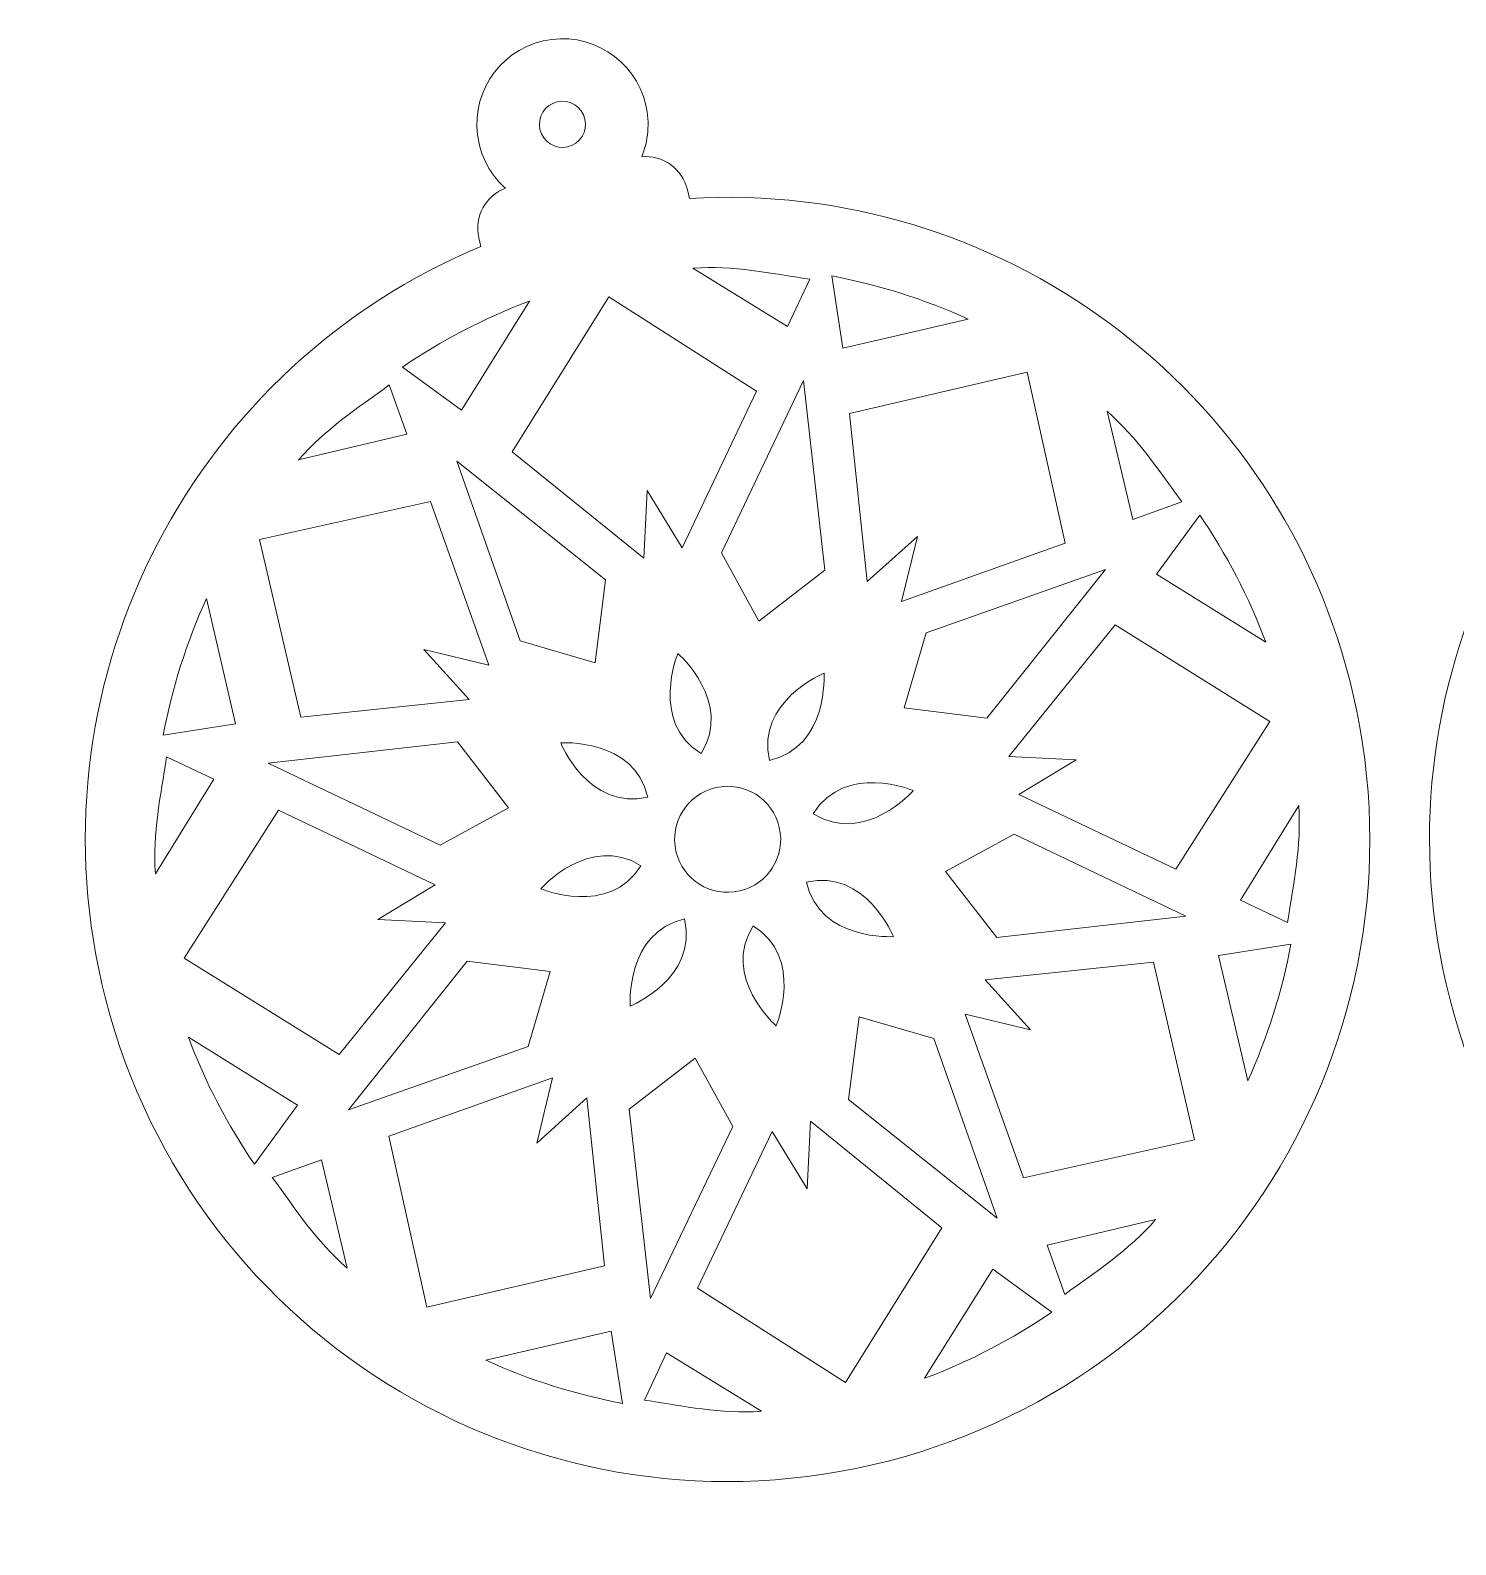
# Model space of a CAD drawing. Header units: millimetres. Extents: x -519 to -76, y -665 to -462.
# Drawn here: x -518.8 to -426.2, y -665 to -566.6 of the extents above; entities that cross this region are included whole.
import ezdxf

# ---------------------------------------------------------------- set-up
doc = ezdxf.new("R2010")
doc.units = ezdxf.units.MM
doc.header["$MEASUREMENT"] = 0
doc.layers.add('layer 1', color=7, linetype='Continuous')

msp = doc.modelspace()

# ---------------------------------------------------------------- linework, layer by layer
at = {"layer": 'layer 1', "color": 1, "lineweight": 9}
for points, knots in [([(-475.9647, -577.5277), (-455.988, -576.3148), (-437.4722, -589.6522), (-432.8205, -609.8008), (-427.6355, -632.2592), (-441.6382, -654.6685), (-464.0966, -659.8535), (-486.5552, -665.0384), (-508.9642, -651.0355), (-514.1491, -628.577), (-518.8008, -608.4285), (-508.0057, -588.3242), (-489.5194, -580.6572), (-489.5194, -580.6572), (-489.6506, -580.0893), (-489.6506, -580.0893), (-489.9664, -578.7212), (-489.2024, -577.3443), (-487.9226, -576.8606), (-488.7519, -576.1212), (-489.3682, -575.127), (-489.6372, -573.9621), (-490.3285, -570.9676), (-488.4616, -567.9798), (-485.4669, -567.2884), (-482.4725, -566.5971), (-479.4847, -568.4641), (-478.7933, -571.4587), (-478.5244, -572.6235), (-478.6426, -573.7873), (-479.0638, -574.8154), (-477.7016, -574.689), (-476.4116, -575.5919), (-476.0958, -576.9599), (-476.0958, -576.9599), (-475.9647, -577.5277), (-475.9647, -577.5277)], [0, 0, 0, 0, 0.0833333, 0.0833333, 0.0833333, 0.1666667, 0.1666667, 0.1666667, 0.25, 0.25, 0.25, 0.3333333, 0.3333333, 0.3333333, 0.4166667, 0.4166667, 0.4166667, 0.5, 0.5, 0.5, 0.5833333, 0.5833333, 0.5833333, 0.6666667, 0.6666667, 0.6666667, 0.75, 0.75, 0.75, 0.8333333, 0.8333333, 0.8333333, 0.9166667, 0.9166667, 0.9166667, 1, 1, 1, 1]), ([(-388.6012, -577.5277), (-368.6248, -576.3149), (-350.1087, -589.6522), (-345.457, -609.8007), (-340.272, -632.2591), (-354.2751, -654.6685), (-376.7335, -659.8534), (-399.1919, -665.0383), (-421.6012, -651.0354), (-426.7861, -628.577), (-431.4377, -608.4287), (-420.6426, -588.3243), (-402.1559, -580.6572), (-402.1559, -580.6572), (-402.287, -580.0894), (-402.287, -580.0894), (-402.603, -578.7212), (-401.8389, -577.3444), (-400.5591, -576.8607), (-401.3883, -576.1213), (-402.005, -575.1271), (-402.2739, -573.9623), (-402.9653, -570.9677), (-401.098, -567.9798), (-398.1038, -567.2885), (-395.1092, -566.5972), (-392.1213, -568.4642), (-391.4298, -571.4587), (-391.161, -572.6236), (-391.2793, -573.7874), (-391.7006, -574.8155), (-390.3381, -574.6891), (-389.0481, -575.592), (-388.7323, -576.96), (-388.7323, -576.96), (-388.6012, -577.5277), (-388.6012, -577.5277)], [0, 0, 0, 0, 0.0833333, 0.0833333, 0.0833333, 0.1666667, 0.1666667, 0.1666667, 0.25, 0.25, 0.25, 0.3333333, 0.3333333, 0.3333333, 0.4166667, 0.4166667, 0.4166667, 0.5, 0.5, 0.5, 0.5833333, 0.5833333, 0.5833333, 0.6666667, 0.6666667, 0.6666667, 0.75, 0.75, 0.75, 0.8333333, 0.8333333, 0.8333333, 0.9166667, 0.9166667, 0.9166667, 1, 1, 1, 1]), ([(-484.5525, -571.2488), (-483.7455, -571.0625), (-482.9401, -571.5658), (-482.7539, -572.373), (-482.5675, -573.1802), (-483.0706, -573.9856), (-483.8777, -574.1719), (-484.6851, -574.3583), (-485.4904, -573.855), (-485.6767, -573.0478), (-485.863, -572.2406), (-485.3599, -571.4352), (-484.5525, -571.2488)], [0, 0, 0, 0, 0.25, 0.25, 0.25, 0.5, 0.5, 0.5, 0.75, 0.75, 0.75, 1, 1, 1, 1]), ([(-468.1404, -582.7856), (-468.1404, -582.7856), (-469.5881, -585.8514), (-469.5881, -585.8514), (-469.5881, -585.8514), (-475.7441, -582.0533), (-475.7441, -582.0533), (-473.0459, -581.8842), (-470.7404, -582.3824), (-468.1404, -582.7856)], [0, 0, 0, 0, 0.3333333, 0.3333333, 0.3333333, 0.6666667, 0.6666667, 0.6666667, 1, 1, 1, 1]), ([(-465.9894, -587.2648), (-465.9894, -587.2648), (-457.8398, -585.3757), (-457.8398, -585.3757), (-460.6529, -584.0778), (-463.7644, -583.1214), (-466.7144, -582.5684), (-466.7144, -582.5684), (-465.9894, -587.2648), (-465.9894, -587.2648)], [0, 0, 0, 0, 0.3333333, 0.3333333, 0.3333333, 0.6666667, 0.6666667, 0.6666667, 1, 1, 1, 1]), ([(-490.7825, -591.2997), (-490.7825, -591.2997), (-486.3554, -584.2009), (-486.3554, -584.2009), (-489.2623, -585.2725), (-492.1387, -586.7959), (-494.6162, -588.4914), (-494.6162, -588.4914), (-490.7825, -591.2997), (-490.7825, -591.2997)], [0, 0, 0, 0, 0.3333333, 0.3333333, 0.3333333, 0.6666667, 0.6666667, 0.6666667, 1, 1, 1, 1]), ([(-476.4456, -600.2469), (-476.4456, -600.2469), (-471.5998, -590.0485), (-471.5998, -590.0485), (-471.5998, -590.0485), (-481.2086, -583.9269), (-481.2086, -583.9269), (-481.2086, -583.9269), (-487.4779, -593.988), (-487.4779, -593.988), (-487.4779, -593.988), (-478.931, -600.9049), (-478.931, -600.9049), (-478.931, -600.9049), (-478.711, -596.5201), (-478.711, -596.5201), (-478.711, -596.5201), (-476.4456, -600.2469), (-476.4456, -600.2469)], [0, 0, 0, 0, 0.1666667, 0.1666667, 0.1666667, 0.3333333, 0.3333333, 0.3333333, 0.5, 0.5, 0.5, 0.6666667, 0.6666667, 0.6666667, 0.8333333, 0.8333333, 0.8333333, 1, 1, 1, 1]), ([(-495.4709, -589.653), (-495.4709, -589.653), (-494.3266, -592.8446), (-494.3266, -592.8446), (-494.3266, -592.8446), (-501.3653, -594.5114), (-501.3653, -594.5114), (-499.5771, -592.4845), (-497.5941, -591.206), (-495.4709, -589.653)], [0, 0, 0, 0, 0.3333333, 0.3333333, 0.3333333, 0.6666667, 0.6666667, 0.6666667, 1, 1, 1, 1]), ([(-471.4455, -605.0096), (-471.4455, -605.0096), (-473.8813, -600.5595), (-473.8813, -600.5595), (-473.8813, -600.5595), (-468.5555, -589.3534), (-468.5555, -589.3534), (-468.5555, -589.3534), (-467.1585, -601.684), (-467.1585, -601.684), (-467.1585, -601.684), (-471.4455, -605.0096), (-471.4455, -605.0096)], [0, 0, 0, 0, 0.25, 0.25, 0.25, 0.5, 0.5, 0.5, 0.75, 0.75, 0.75, 1, 1, 1, 1]), ([(-462.1783, -603.7295), (-462.1783, -603.7295), (-451.5405, -599.9446), (-451.5405, -599.9446), (-451.5405, -599.9446), (-454.0066, -588.8215), (-454.0066, -588.8215), (-454.0066, -588.8215), (-465.5545, -591.5023), (-465.5545, -591.5023), (-465.5545, -591.5023), (-464.4015, -602.4373), (-464.4015, -602.4373), (-464.4015, -602.4373), (-461.1453, -599.4923), (-461.1453, -599.4923), (-461.1453, -599.4923), (-462.1783, -603.7295), (-462.1783, -603.7295)], [0, 0, 0, 0, 0.1666667, 0.1666667, 0.1666667, 0.3333333, 0.3333333, 0.3333333, 0.5, 0.5, 0.5, 0.6666667, 0.6666667, 0.6666667, 0.8333333, 0.8333333, 0.8333333, 1, 1, 1, 1]), ([(-443.9589, -597.2547), (-443.9589, -597.2547), (-447.1504, -598.3989), (-447.1504, -598.3989), (-447.1504, -598.3989), (-448.8177, -591.3604), (-448.8177, -591.3604), (-446.7905, -593.1484), (-445.5123, -595.1315), (-443.9589, -597.2547)], [0, 0, 0, 0, 0.3333333, 0.3333333, 0.3333333, 0.6666667, 0.6666667, 0.6666667, 1, 1, 1, 1]), ([(-482.0931, -607.7047), (-482.0931, -607.7047), (-486.9618, -606.28), (-486.9618, -606.28), (-486.9618, -606.28), (-491.0784, -594.6072), (-491.0784, -594.6072), (-491.0784, -594.6072), (-481.4127, -602.3218), (-481.4127, -602.3218), (-481.4127, -602.3218), (-482.0931, -607.7047), (-482.0931, -607.7047)], [0, 0, 0, 0, 0.25, 0.25, 0.25, 0.5, 0.5, 0.5, 0.75, 0.75, 0.75, 1, 1, 1, 1]), ([(-488.9962, -607.8725), (-488.9962, -607.8725), (-492.781, -597.2343), (-492.781, -597.2343), (-492.781, -597.2343), (-503.9041, -599.7006), (-503.9041, -599.7006), (-503.9041, -599.7006), (-501.2233, -611.2479), (-501.2233, -611.2479), (-501.2233, -611.2479), (-490.2886, -610.0951), (-490.2886, -610.0951), (-490.2886, -610.0951), (-493.2333, -606.8395), (-493.2333, -606.8395), (-493.2333, -606.8395), (-488.9962, -607.8725), (-488.9962, -607.8725)], [0, 0, 0, 0, 0.1666667, 0.1666667, 0.1666667, 0.3333333, 0.3333333, 0.3333333, 0.5, 0.5, 0.5, 0.6666667, 0.6666667, 0.6666667, 0.8333333, 0.8333333, 0.8333333, 1, 1, 1, 1]), ([(-445.6054, -601.9435), (-445.6054, -601.9435), (-438.5067, -606.3703), (-438.5067, -606.3703), (-439.5783, -603.4639), (-441.1022, -600.5869), (-442.7972, -598.1095), (-442.7972, -598.1095), (-445.6054, -601.9435), (-445.6054, -601.9435)], [0, 0, 0, 0, 0.3333333, 0.3333333, 0.3333333, 0.6666667, 0.6666667, 0.6666667, 1, 1, 1, 1]), ([(-462.0112, -610.6326), (-462.0112, -610.6326), (-460.5864, -605.7638), (-460.5864, -605.7638), (-460.5864, -605.7638), (-448.9132, -601.6475), (-448.9132, -601.6475), (-448.9132, -601.6475), (-456.6283, -611.3129), (-456.6283, -611.3129), (-456.6283, -611.3129), (-462.0112, -610.6326), (-462.0112, -610.6326)], [0, 0, 0, 0, 0.25, 0.25, 0.25, 0.5, 0.5, 0.5, 0.75, 0.75, 0.75, 1, 1, 1, 1]), ([(-505.4608, -611.6835), (-505.4608, -611.6835), (-507.3495, -603.5333), (-507.3495, -603.5333), (-508.6478, -606.3465), (-509.6042, -609.4579), (-510.1572, -612.4083), (-510.1572, -612.4083), (-505.4608, -611.6835), (-505.4608, -611.6835)], [0, 0, 0, 0, 0.3333333, 0.3333333, 0.3333333, 0.6666667, 0.6666667, 0.6666667, 1, 1, 1, 1]), ([(-454.5533, -616.2801), (-454.5533, -616.2801), (-444.3546, -621.1263), (-444.3546, -621.1263), (-444.3546, -621.1263), (-438.2332, -611.5172), (-438.2332, -611.5172), (-438.2332, -611.5172), (-448.294, -605.2476), (-448.294, -605.2476), (-448.294, -605.2476), (-455.2113, -613.7947), (-455.2113, -613.7947), (-455.2113, -613.7947), (-450.8262, -614.0147), (-450.8262, -614.0147), (-450.8262, -614.0147), (-454.5533, -616.2801), (-454.5533, -616.2801)], [0, 0, 0, 0, 0.1666667, 0.1666667, 0.1666667, 0.3333333, 0.3333333, 0.3333333, 0.5, 0.5, 0.5, 0.6666667, 0.6666667, 0.6666667, 0.8333333, 0.8333333, 0.8333333, 1, 1, 1, 1]), ([(-475.2062, -613.6148), (-478.5647, -611.5163), (-476.7082, -607.1087), (-476.7082, -607.1087), (-476.7082, -607.1087), (-473.1081, -610.2565), (-475.2062, -613.6148)], [0, 0, 0, 0, 0.5, 0.5, 0.5, 1, 1, 1, 1]), ([(-470.7551, -614.0581), (-471.6459, -610.1997), (-467.2169, -608.3957), (-467.2169, -608.3957), (-467.2169, -608.3957), (-466.897, -613.1673), (-470.7551, -614.0581)], [0, 0, 0, 0, 0.5, 0.5, 0.5, 1, 1, 1, 1]), ([(-487.7159, -617.1395), (-487.7159, -617.1395), (-492.1664, -619.575), (-492.1664, -619.575), (-492.1664, -619.575), (-503.3313, -614.2313), (-503.3313, -614.2313), (-503.3313, -614.2313), (-491.0416, -612.8521), (-491.0416, -612.8521), (-491.0416, -612.8521), (-487.7159, -617.1395), (-487.7159, -617.1395)], [0, 0, 0, 0, 0.25, 0.25, 0.25, 0.5, 0.5, 0.5, 0.75, 0.75, 0.75, 1, 1, 1, 1]), ([(-478.6675, -616.449), (-482.5258, -617.3398), (-484.3299, -612.9104), (-484.3299, -612.9104), (-484.3299, -612.9104), (-479.5583, -612.5904), (-478.6675, -616.449)], [0, 0, 0, 0, 0.5, 0.5, 0.5, 1, 1, 1, 1]), ([(-509.9405, -613.8344), (-509.9405, -613.8344), (-506.8744, -615.282), (-506.8744, -615.282), (-506.8744, -615.282), (-510.6729, -621.4376), (-510.6729, -621.4376), (-510.8414, -618.7399), (-510.3437, -616.434), (-509.9405, -613.8344)], [0, 0, 0, 0, 0.3333333, 0.3333333, 0.3333333, 0.6666667, 0.6666667, 0.6666667, 1, 1, 1, 1]), ([(-467.9212, -617.5194), (-465.8228, -614.1608), (-461.4151, -616.0173), (-461.4151, -616.0173), (-461.4151, -616.0173), (-464.5629, -619.6176), (-467.9212, -617.5194)], [0, 0, 0, 0, 0.5, 0.5, 0.5, 1, 1, 1, 1]), ([(-476.8363, -619.9598), (-477.2645, -618.1051), (-476.1081, -616.2546), (-474.2538, -615.8265), (-472.3992, -615.3983), (-470.5485, -616.5545), (-470.1203, -618.4093), (-469.6922, -620.2637), (-470.8486, -622.1143), (-472.7034, -622.5424), (-474.5575, -622.9706), (-476.4081, -621.8142), (-476.8363, -619.9598)], [0, 0, 0, 0, 0.25, 0.25, 0.25, 0.5, 0.5, 0.5, 0.75, 0.75, 0.75, 1, 1, 1, 1]), ([(-437.0914, -624.5852), (-437.0914, -624.5852), (-440.1576, -623.1375), (-440.1576, -623.1375), (-440.1576, -623.1375), (-436.359, -616.982), (-436.359, -616.982), (-436.1901, -619.6796), (-436.6884, -621.9855), (-437.0914, -624.5852)], [0, 0, 0, 0, 0.3333333, 0.3333333, 0.3333333, 0.6666667, 0.6666667, 0.6666667, 1, 1, 1, 1]), ([(-492.479, -622.1391), (-492.479, -622.1391), (-502.6776, -617.2934), (-502.6776, -617.2934), (-502.6776, -617.2934), (-508.799, -626.902), (-508.799, -626.902), (-508.799, -626.902), (-498.7376, -633.1721), (-498.7376, -633.1721), (-498.7376, -633.1721), (-491.8209, -624.6246), (-491.8209, -624.6246), (-491.8209, -624.6246), (-496.2055, -624.4049), (-496.2055, -624.4049), (-496.2055, -624.4049), (-492.479, -622.1391), (-492.479, -622.1391)], [0, 0, 0, 0, 0.1666667, 0.1666667, 0.1666667, 0.3333333, 0.3333333, 0.3333333, 0.5, 0.5, 0.5, 0.6666667, 0.6666667, 0.6666667, 0.8333333, 0.8333333, 0.8333333, 1, 1, 1, 1]), ([(-479.1107, -620.9002), (-481.2094, -624.2583), (-485.617, -622.4023), (-485.617, -622.4023), (-485.617, -622.4023), (-482.4692, -618.8016), (-479.1107, -620.9002)], [0, 0, 0, 0, 0.5, 0.5, 0.5, 1, 1, 1, 1]), ([(-459.3156, -621.2801), (-459.3156, -621.2801), (-454.8654, -618.8444), (-454.8654, -618.8444), (-454.8654, -618.8444), (-443.7007, -624.1883), (-443.7007, -624.1883), (-443.7007, -624.1883), (-455.9907, -625.5672), (-455.9907, -625.5672), (-455.9907, -625.5672), (-459.3156, -621.2801), (-459.3156, -621.2801)], [0, 0, 0, 0, 0.25, 0.25, 0.25, 0.5, 0.5, 0.5, 0.75, 0.75, 0.75, 1, 1, 1, 1]), ([(-468.3645, -621.9705), (-464.5058, -621.0796), (-462.702, -625.509), (-462.702, -625.509), (-462.702, -625.509), (-467.4738, -625.829), (-468.3645, -621.9705)], [0, 0, 0, 0, 0.5, 0.5, 0.5, 1, 1, 1, 1]), ([(-476.2769, -624.3612), (-475.3861, -628.2199), (-479.8153, -630.0241), (-479.8153, -630.0241), (-479.8153, -630.0241), (-480.1352, -625.2519), (-476.2769, -624.3612)], [0, 0, 0, 0, 0.5, 0.5, 0.5, 1, 1, 1, 1]), ([(-471.8253, -624.8046), (-468.4675, -626.9029), (-470.3233, -631.3105), (-470.3233, -631.3105), (-470.3233, -631.3105), (-473.9242, -628.1627), (-471.8253, -624.8046)], [0, 0, 0, 0, 0.5, 0.5, 0.5, 1, 1, 1, 1]), ([(-441.571, -626.7362), (-441.571, -626.7362), (-439.6821, -634.8862), (-439.6821, -634.8862), (-438.3843, -632.0729), (-437.4279, -628.9615), (-436.8743, -626.0112), (-436.8743, -626.0112), (-441.571, -626.7362), (-441.571, -626.7362)], [0, 0, 0, 0, 0.3333333, 0.3333333, 0.3333333, 0.6666667, 0.6666667, 0.6666667, 1, 1, 1, 1]), ([(-485.0211, -627.7867), (-485.0211, -627.7867), (-486.4454, -632.656), (-486.4454, -632.656), (-486.4454, -632.656), (-498.119, -636.7723), (-498.119, -636.7723), (-498.119, -636.7723), (-490.4039, -627.1068), (-490.4039, -627.1068), (-490.4039, -627.1068), (-485.0211, -627.7867), (-485.0211, -627.7867)], [0, 0, 0, 0, 0.25, 0.25, 0.25, 0.5, 0.5, 0.5, 0.75, 0.75, 0.75, 1, 1, 1, 1]), ([(-458.0359, -630.5474), (-458.0359, -630.5474), (-454.2509, -641.1852), (-454.2509, -641.1852), (-454.2509, -641.1852), (-443.1277, -638.7191), (-443.1277, -638.7191), (-443.1277, -638.7191), (-445.8087, -627.1713), (-445.8087, -627.1713), (-445.8087, -627.1713), (-456.7436, -628.3243), (-456.7436, -628.3243), (-456.7436, -628.3243), (-453.7987, -631.5803), (-453.7987, -631.5803), (-453.7987, -631.5803), (-458.0359, -630.5474), (-458.0359, -630.5474)], [0, 0, 0, 0, 0.1666667, 0.1666667, 0.1666667, 0.3333333, 0.3333333, 0.3333333, 0.5, 0.5, 0.5, 0.6666667, 0.6666667, 0.6666667, 0.8333333, 0.8333333, 0.8333333, 1, 1, 1, 1]), ([(-464.9389, -630.7146), (-464.9389, -630.7146), (-460.0697, -632.1396), (-460.0697, -632.1396), (-460.0697, -632.1396), (-455.9533, -643.8126), (-455.9533, -643.8126), (-455.9533, -643.8126), (-465.6192, -636.0979), (-465.6192, -636.0979), (-465.6192, -636.0979), (-464.9389, -630.7146), (-464.9389, -630.7146)], [0, 0, 0, 0, 0.25, 0.25, 0.25, 0.5, 0.5, 0.5, 0.75, 0.75, 0.75, 1, 1, 1, 1]), ([(-501.4259, -636.476), (-501.4259, -636.476), (-508.5247, -632.0488), (-508.5247, -632.0488), (-507.4537, -634.9559), (-505.9299, -637.8324), (-504.2343, -640.3097), (-504.2343, -640.3097), (-501.4259, -636.476), (-501.4259, -636.476)], [0, 0, 0, 0, 0.3333333, 0.3333333, 0.3333333, 0.6666667, 0.6666667, 0.6666667, 1, 1, 1, 1]), ([(-475.5866, -633.4101), (-475.5866, -633.4101), (-473.151, -637.8603), (-473.151, -637.8603), (-473.151, -637.8603), (-478.4941, -649.0253), (-478.4941, -649.0253), (-478.4941, -649.0253), (-479.8734, -636.7353), (-479.8734, -636.7353), (-479.8734, -636.7353), (-475.5866, -633.4101), (-475.5866, -633.4101)], [0, 0, 0, 0, 0.25, 0.25, 0.25, 0.5, 0.5, 0.5, 0.75, 0.75, 0.75, 1, 1, 1, 1]), ([(-484.8531, -634.6897), (-484.8531, -634.6897), (-495.4914, -638.4751), (-495.4914, -638.4751), (-495.4914, -638.4751), (-493.0256, -649.5979), (-493.0256, -649.5979), (-493.0256, -649.5979), (-481.4777, -646.9174), (-481.4777, -646.9174), (-481.4777, -646.9174), (-482.6305, -635.9822), (-482.6305, -635.9822), (-482.6305, -635.9822), (-485.8861, -638.9273), (-485.8861, -638.9273), (-485.8861, -638.9273), (-484.8531, -634.6897), (-484.8531, -634.6897)], [0, 0, 0, 0, 0.1666667, 0.1666667, 0.1666667, 0.3333333, 0.3333333, 0.3333333, 0.5, 0.5, 0.5, 0.6666667, 0.6666667, 0.6666667, 0.8333333, 0.8333333, 0.8333333, 1, 1, 1, 1]), ([(-470.5866, -638.1725), (-470.5866, -638.1725), (-475.4321, -648.3711), (-475.4321, -648.3711), (-475.4321, -648.3711), (-465.8237, -654.4925), (-465.8237, -654.4925), (-465.8237, -654.4925), (-459.5535, -644.4316), (-459.5535, -644.4316), (-459.5535, -644.4316), (-468.1012, -637.5146), (-468.1012, -637.5146), (-468.1012, -637.5146), (-468.3207, -641.8994), (-468.3207, -641.8994), (-468.3207, -641.8994), (-470.5866, -638.1725), (-470.5866, -638.1725)], [0, 0, 0, 0, 0.1666667, 0.1666667, 0.1666667, 0.3333333, 0.3333333, 0.3333333, 0.5, 0.5, 0.5, 0.6666667, 0.6666667, 0.6666667, 0.8333333, 0.8333333, 0.8333333, 1, 1, 1, 1]), ([(-503.0732, -641.1647), (-503.0732, -641.1647), (-499.8814, -640.0202), (-499.8814, -640.0202), (-499.8814, -640.0202), (-498.2146, -647.0589), (-498.2146, -647.0589), (-500.2412, -645.2706), (-501.5196, -643.2882), (-503.0732, -641.1647)], [0, 0, 0, 0, 0.3333333, 0.3333333, 0.3333333, 0.6666667, 0.6666667, 0.6666667, 1, 1, 1, 1]), ([(-451.5611, -648.7668), (-451.5611, -648.7668), (-452.7054, -645.5752), (-452.7054, -645.5752), (-452.7054, -645.5752), (-445.6668, -643.9082), (-445.6668, -643.9082), (-447.4551, -645.9353), (-449.4374, -647.2136), (-451.5611, -648.7668)], [0, 0, 0, 0, 0.3333333, 0.3333333, 0.3333333, 0.6666667, 0.6666667, 0.6666667, 1, 1, 1, 1]), ([(-456.2497, -647.1201), (-456.2497, -647.1201), (-460.6769, -654.2189), (-460.6769, -654.2189), (-457.7698, -653.1472), (-454.8936, -651.6236), (-452.416, -649.9285), (-452.416, -649.9285), (-456.2497, -647.1201), (-456.2497, -647.1201)], [0, 0, 0, 0, 0.3333333, 0.3333333, 0.3333333, 0.6666667, 0.6666667, 0.6666667, 1, 1, 1, 1]), ([(-481.042, -651.1545), (-481.042, -651.1545), (-489.1922, -653.0435), (-489.1922, -653.0435), (-486.3793, -654.3415), (-483.2679, -655.2979), (-480.3172, -655.8512), (-480.3172, -655.8512), (-481.042, -651.1545), (-481.042, -651.1545)], [0, 0, 0, 0, 0.3333333, 0.3333333, 0.3333333, 0.6666667, 0.6666667, 0.6666667, 1, 1, 1, 1]), ([(-478.8918, -655.6342), (-478.8918, -655.6342), (-477.4439, -652.5682), (-477.4439, -652.5682), (-477.4439, -652.5682), (-471.2881, -656.3666), (-471.2881, -656.3666), (-473.9855, -656.5354), (-476.2914, -656.0374), (-478.8918, -655.6342)], [0, 0, 0, 0, 0.3333333, 0.3333333, 0.3333333, 0.6666667, 0.6666667, 0.6666667, 1, 1, 1, 1])]:
    msp.add_open_spline(points, degree=3, knots=knots, dxfattribs=at)

doc.saveas('drawing.dxf')
